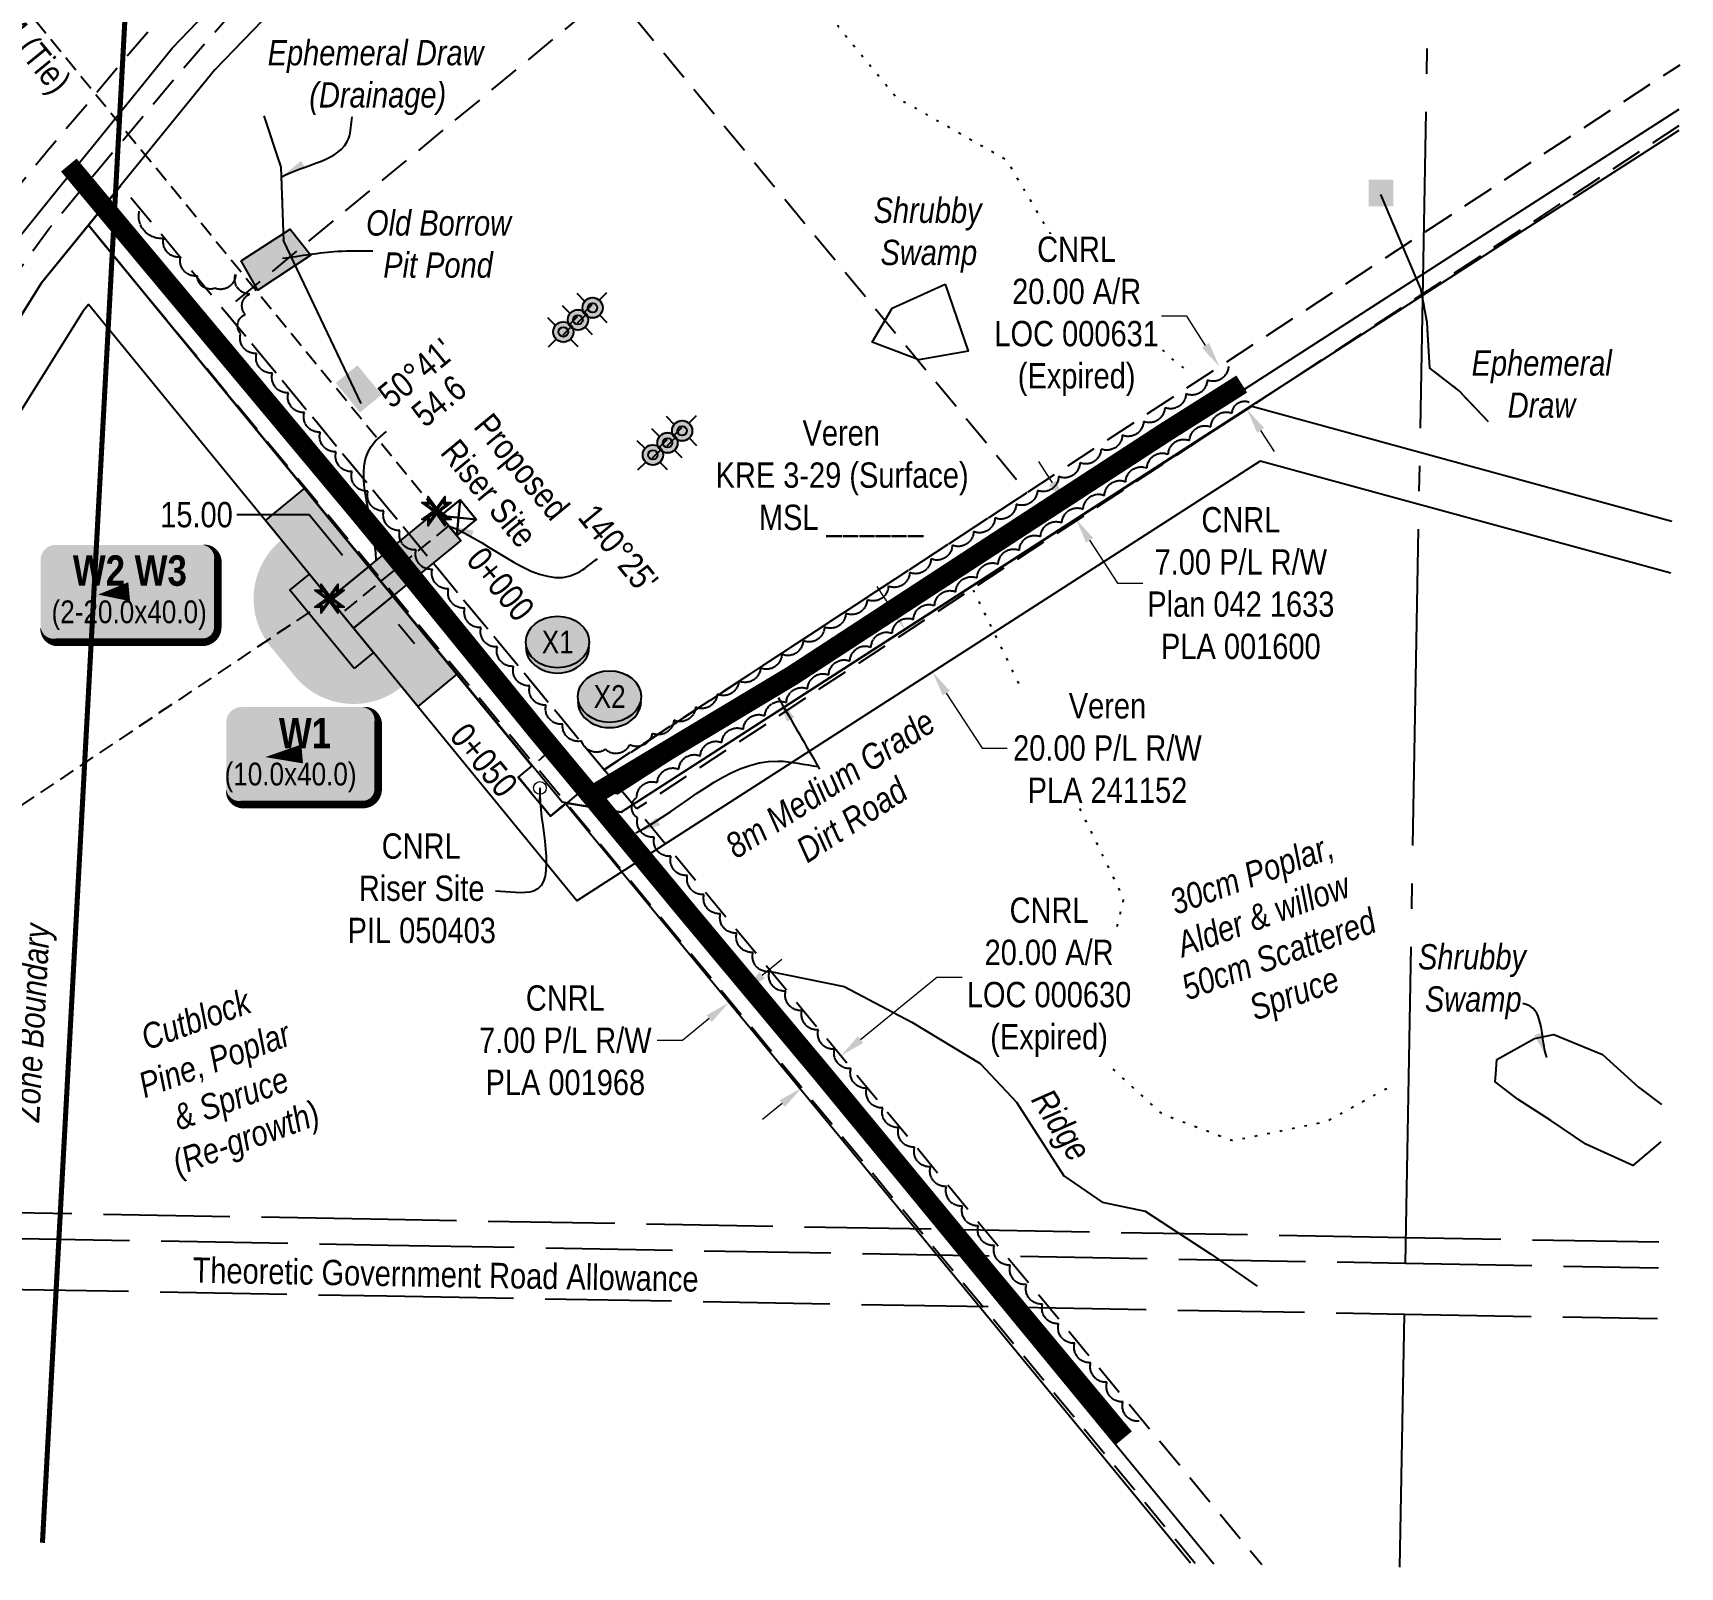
# Model space of a CAD drawing. Extents: x 416182 to 420130, y 6046427 to 6049314.
# Drawn here: x 417682 to 418333, y 6046427 to 6047033 of the extents above; entities that cross this region are included whole.
import ezdxf
from ezdxf.enums import TextEntityAlignment as Align

# ---------------------------------------------------------------- set-up
doc = ezdxf.new("R2010")
doc.units = 0
doc.header["$LTSCALE"] = 5
doc.header["$PDSIZE"] = 0.5
for name, pattern in [('0', [1, 1, 0]), ('DASHDOT2', [12.7, 6.35, -3.175, 0, -3.175]), ('foc-ACCESSROAD', [3.75, 2.5, -1.25]), ('foc-QUARTERLINE', [33, 25, -3, 2, -3]), ('foc-TIELINE', [1.875, 1.25, -0.625]), ('foc-TOPO', [1, 0.2, -0.8]), ('foc-TOPO-ephemeral', [6.25, 3.125, -0.625, 0.625, -0.625, 0.625, -0.625]), ('foc-UNSURVEYED', [12.5, 10, -2.5])]:
    doc.linetypes.add(name, pattern=pattern)
doc.layers.get('Defpoints').update_dxf_attribs({"color": 9})
for name, color, linetype, lineweight in [('AS-GENERAL', 48, 'Continuous', 18), ('C-RW-T', 13, 'Continuous', 9), ('C-WS-T', 13, 'Continuous', 9), ('F-AR-T', 190, 'Continuous', 9), ('F-RW-T', 190, 'Continuous', 9), ('F-WS-T', 190, 'Continuous', 9), ('M-DESIGN-RISER', 250, 'Continuous', 30), ('T-TEXT', 48, 'Continuous', 18), ('T-TIE-T', 201, 'Continuous', 18)]:
    doc.layers.add(name, color=color, linetype=linetype, lineweight=lineweight)
for name, color, linetype in [('AS-ROADS', 254, 'Continuous'), ('AS-UNDERLAY-H', 141, 'Continuous'), ('AS-WILDLIFE', 131, 'DASHDOT2'), ('C-RW', 13, 'Continuous'), ('C-WS', 13, 'foc-ACCESSROAD'), ('C-WS-S', 8, 'Continuous'), ('CG-NOTES', 7, 'Continuous'), ('F-AR', 190, 'foc-ACCESSROAD'), ('F-RW', 190, 'Continuous'), ('F-WS', 190, 'foc-ACCESSROAD'), ('L-BD', 7, 'Continuous'), ('L-MON', 1, 'Continuous'), ('L-QSEC', 8, 'foc-QUARTERLINE'), ('L-ROAD-T', 7, 'Continuous'), ('L-TIE', 7, 'foc-TIELINE'), ('L-USEC', 7, 'foc-UNSURVEYED'), ('P-BUFFER-H 30m', 51, 'Continuous'), ('P-CROSSINGS', 250, 'Continuous'), ('P-PROPOSED', 10, 'Continuous'), ('P-PROPOSED-H', 21, 'Continuous'), ('P-TEMP-BLOCKS', 250, 'Continuous'), ('P-TEMP-H', 41, 'Continuous'), ('P-TEMP_WORKSPACE', 46, 'Continuous'), ('P-TXT', 4, 'Continuous'), ('P-WORKAREA', 113, 'Continuous'), ('P-WORKAREA-H', 111, 'Continuous'), ('T-BUSH', 110, '0'), ('T-BUSH-T', 110, 'Continuous'), ('T-DRAW', 143, 'foc-TOPO-ephemeral'), ('T-SLOPE', 48, 'Continuous'), ('T-TIE', 201, 'foc-TIELINE'), ('T-VEGETATION CHANGE', 104, 'foc-TOPO'), ('T-WATER', 160, 'Continuous'), ('T-WATER-H', 133, 'Continuous'), ('T-WATER-T', 170, 'Continuous'), ('WETLAND', 143, 'Continuous'), ('WETLAND-T', 146, 'Continuous')]:
    doc.layers.add(name, color=color, linetype=linetype)
doc.styles.add('240', font='ARIALN.TTF', dxfattribs={"height": 30})
doc.styles.add('80', font='ARIALN.TTF', dxfattribs={"height": 10})
doc.styles.add('80CG', font='ARIALN.TTF', dxfattribs={"height": 10})
doc.styles.add('80L', font='ARIALN.TTF', dxfattribs={"height": 10})
doc.styles.add('80LS', font='ARIALNI.TTF', dxfattribs={"height": 10})
doc.styles.add('BOLD', font='ARIALNB.TTF')
doc.styles.add('Crossing', font='ARIALN.TTF', dxfattribs={"height": 10})
doc.styles.add('foc-LtypeFont', font='ARIALN.TTF', dxfattribs={"height": 7.35})
doc.linetypes.add('foc-TOPO-flowdirection-NOLINE', pattern='A,0,[">",foc-LtypeFont,S=0.3,R=0,X=0,Y=-0.945],-20,[">",foc-LtypeFont,S=0.3,R=0,X=0,Y=-0.945],0', length=20)
doc.dimstyles.new('Compass 5 000', dxfattribs={"dimscale": 5, "dimtxt": 9, "dimasz": 2, "dimexe": 0.2, "dimexo": 0.0625, "dimgap": 0.5, "dimtad": 0, "dimtih": 1, "dimtoh": 1, "dimzin": 0, "dimdsep": 46, "dimtxsty": '80CG', "dimcen": 0.1, "dimse1": 1, "dimse2": 1, "dimclrd": 256, "dimclrt": 256, "dimaunit": 1, "dimadec": 4, "dimazin": 0, "dimtfac": 0.06, "dimtofl": 0, "dimtmove": 0, "dimatfit": 1, "dimfxl": 0.2, "dimtolj": 1, "dimtzin": 0, "dimlwd": -1, "dimarcsym": 0})

# ---------------------------------------------------------------- blocks, each defined once
blk = doc.blocks.new('*D23')
at = {"layer": 'Defpoints', "color": 0, "transparency": 16777216}
for p in [(417969.47, 6046667.76), (417954.01, 6046655.12), (418001.27, 6046628.83)]:
    blk.add_point(p, dxfattribs=at)
at = {"layer": 'F-AR-T', "transparency": 16777216}
for p, q in [((418009.02, 6046635.16), (418039.15, 6046659.78)), ((418039.15, 6046659.78), (418049.15, 6046659.78)), ((417978.07, 6046609.87), (417970.32, 6046603.54))]:
    blk.add_line(p, q, dxfattribs=at)
for points in [[(418007.96, 6046636.45), (418010.07, 6046633.87), (418001.27, 6046628.83)], [(417977.01, 6046611.16), (417979.12, 6046608.58), (417985.81, 6046616.2)]]:
    blk.add_solid(points, dxfattribs=at)
at = {"layer": 'F-AR-T', "transparency": 16777216, "insert": (418083.44, 6046659.78), "char_height": 10, "attachment_point": 5, "style": '80CG'}
blk.add_mtext('\\A1;CNRL\\P20.00 A/R\\PLOC 000630\\P(Expired)', dxfattribs=at)
blk = doc.blocks.new('*D24')
at = {"layer": 'Defpoints', "color": 0, "transparency": 16777216}
for p in [(418150.68, 6046901.04), (418107.15, 6046872.89), (418118, 6046856.1)]:
    blk.add_point(p, dxfattribs=at)
at = {"layer": 'F-AR-T', "transparency": 16777216}
for p, q in [((418137.84, 6046920.9), (418127.84, 6046920.9)), ((418145.25, 6046909.44), (418137.84, 6046920.9)), ((418166.97, 6046875.85), (418172.4, 6046867.45))]:
    blk.add_line(p, q, dxfattribs=at)
for points in [[(418146.65, 6046910.34), (418143.85, 6046908.53), (418150.68, 6046901.04)], [(418168.37, 6046876.76), (418165.57, 6046874.95), (418161.54, 6046884.25)]]:
    blk.add_solid(points, dxfattribs=at)
at = {"layer": 'F-AR-T', "transparency": 16777216, "insert": (418094.33, 6046920.9), "char_height": 10, "attachment_point": 5, "style": '80CG', "bg_fill": 3, "box_fill_scale": 1.1, "bg_fill_color": 256, "bg_fill_true_color": 13158600, "bg_fill_transparency": 0}
blk.add_mtext('\\A1;CNRL\\P20.00 A/R\\PLOC 000631\\P(Expired)', dxfattribs=at)
blk = doc.blocks.new('*D28')
at = {"layer": 'Defpoints', "color": 0, "transparency": 16777216}
for p in [(418100.49, 6046853.34), (418104.29, 6046847.47), (418094.03, 6046840.84)]:
    blk.add_point(p, dxfattribs=at)
at = {"layer": 'F-RW-T', "transparency": 16777216}
for p, q in [((418084.81, 6046855.11), (418079.38, 6046863.51)), ((418099.46, 6046832.44), (418110.44, 6046815.46)), ((418110.44, 6046815.46), (418120.44, 6046815.46))]:
    blk.add_line(p, q, dxfattribs=at)
for points in [[(418086.21, 6046856.02), (418083.41, 6046854.21), (418090.24, 6046846.71)], [(418100.86, 6046833.35), (418098.06, 6046831.54), (418094.03, 6046840.84)]]:
    blk.add_solid(points, dxfattribs=at)
at = {"layer": 'F-RW-T', "transparency": 16777216, "insert": (418159.18, 6046815.46), "char_height": 10, "attachment_point": 5, "style": '80CG'}
blk.add_mtext('\\A1;CNRL\\P7.00 P/L R/W\\PPlan 042 1633\\PPLA 001600', dxfattribs=at)
blk = doc.blocks.new('*D29')
at = {"layer": 'Defpoints', "color": 0, "transparency": 16777216}
for p in [(417939.03, 6046682.88), (417933.61, 6046678.46), (417956.98, 6046649.82)]:
    blk.add_point(p, dxfattribs=at)
at = {"layer": 'F-RW-T', "transparency": 16777216}
for p, q in [((417970.15, 6046660.57), (417977.9, 6046666.89)), ((417949.23, 6046643.5), (417938.65, 6046634.86)), ((417938.65, 6046634.86), (417928.65, 6046634.86))]:
    blk.add_line(p, q, dxfattribs=at)
for points in [[(417969.1, 6046661.86), (417971.21, 6046659.28), (417962.41, 6046654.25)], [(417948.18, 6046644.79), (417950.29, 6046642.21), (417956.98, 6046649.82)]]:
    blk.add_solid(points, dxfattribs=at)
at = {"layer": 'F-RW-T', "transparency": 16777216, "insert": (417892.4, 6046634.86), "char_height": 10, "attachment_point": 5, "style": '80CG'}
blk.add_mtext('\\A1;CNRL\\P7.00 P/L R/W\\PPLA 001968', dxfattribs=at)
blk = doc.blocks.new('*D30')
at = {"layer": 'C-RW-T', "transparency": 16777216}
for p, q in [((418021.04, 6046805.72), (418015.61, 6046814.11)), ((418042.86, 6046772.04), (418056.96, 6046750.29)), ((418056.96, 6046750.29), (418066.96, 6046750.29))]:
    blk.add_line(p, q, dxfattribs=at)
for points in [[(418022.44, 6046806.63), (418019.64, 6046804.81), (418026.48, 6046797.33)], [(418044.26, 6046772.94), (418041.47, 6046771.13), (418037.43, 6046780.43)]]:
    blk.add_solid(points, dxfattribs=at)
at = {"layer": 'Defpoints', "color": 0, "transparency": 16777216}
for p in [(418014.68, 6046789.68), (418037.43, 6046780.43), (418025.63, 6046772.79)]:
    blk.add_point(p, dxfattribs=at)
at = {"layer": 'C-RW-T', "transparency": 16777216, "insert": (418106.5, 6046750.29), "char_height": 10, "attachment_point": 5, "style": '80CG', "bg_fill": 3, "box_fill_scale": 1.1, "bg_fill_color": 256, "bg_fill_true_color": 13158600, "bg_fill_transparency": 0}
blk.add_mtext('\\A1;Veren\\P20.00 P/L R/W\\PPLA 241152', dxfattribs=at)
blk = doc.blocks.new('WC2')
at = {"layer": 'L-MON'}
h = blk.add_hatch(color=255, dxfattribs=at)
h.dxf.hatch_style = 1
edge = h.paths.add_edge_path()
edge.add_arc((0, 0), 0.9, 0, 360)
at = {"layer": 'L-MON', "color": 14, "flags": 128}
for points in [[(-0.62, 0.5), (-1.23, 1.12)], [(0.52, 0.61), (1.13, 1.21)], [(-1.18, -1.18), (-0.56, -0.57)], [(1.16, -1.18), (0.56, -0.57)]]:
    blk.add_lwpolyline(points, dxfattribs=at)
at = {"layer": 'L-MON', "color": 14}
for radius in [0.8, 0.373]:
    blk.add_circle((0, 0), radius, dxfattribs=at)
blk = doc.blocks.new('M-RISER')
at = {"layer": 'M-DESIGN-RISER', "flags": 128}
blk.add_lwpolyline([(-5, 5), (-5, -5), (5, -5), (5, 5)], close=True, dxfattribs=at)
for points in [[(-5, 5), (5, -5)], [(-5, -5), (5, 5)]]:
    blk.add_lwpolyline(points, dxfattribs=at)
blk = doc.blocks.new('*U36')
at = {"true_color": 0xff8aff}
h = blk.add_hatch(color=211, dxfattribs=at)
edge = h.paths.add_edge_path()
edge.add_line((-24, -20), (24, -20))
edge.add_arc((24, -14), 6, 270, 360)
edge.add_line((30, -14), (30, 12.5))
edge.add_arc((24, 12.5), 6, 0, 90)
edge.add_line((24, 18.5), (-24, 18.5))
edge.add_arc((-24, 12.5), 6, 90, 180)
edge.add_line((-30, 12.5), (-30, -14))
edge.add_arc((-24, -14), 6, 180, 270)
at = {"color": 250, "flags": 128}
blk.add_lwpolyline([(-24, -20, 3, 3, 0), (24, -20, 3, 3, 0.414214), (30, -14, 3, 3, 0), (30, 12.5, 3, 0, 0.414214), (24, 18.5, 0, 0, 0), (-24, 18.5, 0, 0, 0.414214), (-30, 12.5, 0, 0, 0), (-30, -14, 0, 3, 0.414214)], format="xyseb", close=True, dxfattribs=at)
at = {"flags": 128}
blk.add_lwpolyline([(-14.59, -1.25, 0, 7.5, 0), (0, 0, 0, 0, 0)], format="xyseb", dxfattribs=at)
at = {"color": 250}
for tag, p, height, style in [('TEMP_AREA_W1_001', (-9.21, 2.24), 12, 'BOLD'), ('ENTER_TEXT_001', (-30.66, -12.47), 9, '80')]:
    blk.add_attdef(tag, p, '', height=height, dxfattribs=dict(at, style=style))
blk = doc.blocks.new('TEMP')
h = blk.add_hatch(color=255)
h.dxf.hatch_style = 1
h.paths.add_polyline_path([(0, 0.25), (-0.67, 1.15), (-0.67, 0.67), (-1.15, 0.67), (-0.25, 0), (-1.15, -0.67), (-0.67, -0.67), (-0.67, -1.15), (0, -0.25), (0.67, -1.15), (0.67, -0.67), (1.15, -0.67), (0.25, 0), (1.15, 0.67), (0.67, 0.67), (0.67, 1.15)])
h.paths.add_polyline_path([(0.57, 0.85), (0.57, 0.57), (0.85, 0.57), (0.08, 0), (0.85, -0.57), (0.57, -0.57), (0.57, -0.85), (0, -0.08), (-0.57, -0.85), (-0.57, -0.57), (-0.85, -0.57), (-0.08, 0), (-0.85, 0.57), (-0.57, 0.57), (-0.57, 0.85), (0, 0.08)], flags=16)
h = blk.add_hatch(color=1)
h.dxf.hatch_style = 1
h.paths.add_polyline_path([(0, 0.08), (-0.57, 0.85), (-0.57, 0.57), (-0.85, 0.57), (-0.08, 0), (-0.85, -0.57), (-0.57, -0.57), (-0.57, -0.85), (0, -0.08), (0.57, -0.85), (0.57, -0.57), (0.85, -0.57), (0.08, 0), (0.85, 0.57), (0.57, 0.57), (0.57, 0.85)])
at = {"color": 1}
for p, q in [((-0.08, 0), (0.08, 0)), ((0, 0.08), (0, -0.08))]:
    blk.add_line(p, q, dxfattribs=at)
at = {"color": 255, "flags": 128}
blk.add_lwpolyline([(-0.25, 0), (-1.15, 0.67), (-0.67, 0.67), (-0.67, 1.15), (0, 0.25), (0.67, 1.15), (0.67, 0.67), (1.15, 0.67), (0.25, 0), (1.15, -0.67), (0.67, -0.67), (0.67, -1.15), (0, -0.25), (-0.67, -1.15), (-0.67, -0.67), (-1.15, -0.67)], close=True, dxfattribs=at)
at = {"color": 1, "flags": 128}
blk.add_lwpolyline([(-0.08, 0), (-0.85, 0.57), (-0.57, 0.57), (-0.57, 0.85), (0, 0.08), (0.57, 0.85), (0.57, 0.57), (0.85, 0.57), (0.08, 0), (0.85, -0.57), (0.57, -0.57), (0.57, -0.85), (0, -0.08), (-0.57, -0.85), (-0.57, -0.57), (-0.85, -0.57)], close=True, dxfattribs=at)
blk = doc.blocks.new('xing2')
h = blk.add_hatch(color=50)
h.dxf.hatch_style = 1
edge = h.paths.add_edge_path()
edge.add_ellipse((0, 0), major_axis=(-12.5, 0), ratio=0.816297, start_angle=0, end_angle=360)
h = blk.add_hatch(color=250)
h.dxf.hatch_style = 1
edge = h.paths.add_edge_path()
edge.add_ellipse((0, -2.05), major_axis=(-12.5, 0), ratio=0.816297, start_angle=0, end_angle=180)
edge.add_line((12.5, -2.05), (12.5, 0))
edge.add_ellipse((0, 0), major_axis=(-12.5, 0), ratio=0.816297, start_angle=0, end_angle=180, ccw=False)
edge.add_line((-12.5, 0), (-12.5, -2.05))
at = {"color": 250}
blk.add_ellipse((0, 0), major_axis=(-12.5, 0), ratio=0.816297, dxfattribs=at)
blk.add_ellipse((0, -2.05), major_axis=(-12.5, 0), ratio=0.816297, start_param=0, end_param=3.141593, dxfattribs=at)
at = {"color": 250, "style": 'Crossing'}
blk.add_attdef('CROSSING', text='', height=9, dxfattribs=at).set_placement((0.09, 0.02), align=Align.MIDDLE_CENTER)
at = {"color": 250, "style": 'Crossing', "flags": 1}
for tag, p in [('OWNER', (0.09, -12.49)), ('DESCRIPTION', (0.09, -25.77)), ('LOCATION', (0.09, -39.3)), ('DWG_REF', (0.09, -52.84))]:
    blk.add_attdef(tag, text='', height=9, dxfattribs=at).set_placement(p, align=Align.MIDDLE_CENTER)
blk = doc.blocks.new('*U37')
h = blk.add_hatch(color=111)
edge = h.paths.add_edge_path()
edge.add_line((-29, -20), (29, -20))
edge.add_arc((29, -14), 6, 270, 360)
edge.add_line((35, -14), (35, 12.5))
edge.add_arc((29, 12.5), 6, 0, 90)
edge.add_line((29, 18.5), (-29, 18.5))
edge.add_arc((-29, 12.5), 6, 90, 180)
edge.add_line((-35, 12.5), (-35, -14))
edge.add_arc((-29, -14), 6, 180, 270)
at = {"color": 250, "flags": 128}
blk.add_lwpolyline([(-29, -20, 3, 3, 0), (29, -20, 3, 3, 0.414214), (35, -14, 3, 3, 0), (35, 12.5, 3, 0, 0.414214), (29, 18.5, 0, 0, 0), (-29, 18.5, 0, 0, 0.414214), (-35, 12.5, 0, 0, 0), (-35, -14, 0, 3, 0.414214)], format="xyseb", close=True, dxfattribs=at)
at = {"flags": 128}
blk.add_lwpolyline([(-12.3, -1.17, 0, 7.5, 0), (0, 0, 0, 0, 0)], format="xyseb", dxfattribs=at)
at = {"color": 250}
for tag, p, height, style in [('TEMP_AREA_W1_001', (-9.21, 2.24), 12, 'BOLD'), ('ENTER_TEXT_001', (-30.66, -12.47), 9, '80')]:
    blk.add_attdef(tag, p, '', height=height, dxfattribs=dict(at, style=style))

msp = doc.modelspace()

# ---------------------------------------------------------------- hatches: boundary and pattern name
at = {"layer": 'AS-UNDERLAY-H'}
h = msp.add_hatch(color=256, dxfattribs=at)
h.dxf.hatch_style = 1
h.paths.add_polyline_path([(418209.655, 6046974.92), (418219.413, 6046974.92), (418219.413, 6046964.401), (418209.655, 6046964.401)])
h = msp.add_hatch(color=256, dxfattribs=at)
h.dxf.hatch_style = 1
h.paths.add_polyline_path([(417801.777, 6046894.578), (417810.316, 6046901.561), (417819.833, 6046889.922), (417811.293, 6046882.94)])
at = {"layer": 'P-BUFFER-H 30m'}
h = msp.add_hatch(color=256, dxfattribs=at)
h.dxf.hatch_style = 1
h.paths.add_polyline_path([(417780.275, 6046832.546, 0.4142136), (417776.069, 6046790.348), (417785.568, 6046778.747, 0.4142136), (417827.766, 6046774.542)])
at = {"layer": 'P-PROPOSED-H'}
h = msp.add_hatch(color=256, dxfattribs=at)
h.dxf.hatch_style = 1
h.paths.add_polyline_path([(417851.08, 6046832.385), (417808.769, 6046797.744), (417799.271, 6046809.345), (417841.526, 6046843.941)])
at = {"layer": 'P-TEMP-H'}
h = msp.add_hatch(color=256, dxfattribs=at)
h.dxf.hatch_style = 1
h.paths.add_polyline_path([(417808.951, 6046781.744), (417783.622, 6046812.68), (417791.356, 6046819.012), (417816.685, 6046788.076)])
at = {"layer": 'P-WORKAREA-H'}
h = msp.add_hatch(color=256, dxfattribs=at)
h.dxf.hatch_style = 1
h.paths.add_polyline_path([(417773.943, 6046840.28), (417789.41, 6046852.945), (417814.739, 6046822.009), (417799.271, 6046809.345)])
h = msp.add_hatch(color=256, dxfattribs=at)
h.dxf.hatch_style = 1
h.paths.add_polyline_path([(417849.566, 6046779.472), (417834.098, 6046766.808), (417808.769, 6046797.744), (417824.237, 6046810.408)])
at = {"layer": 'T-WATER-H'}
h = msp.add_hatch(color=256, dxfattribs=at)
h.dxf.hatch_style = 1
h.paths.add_polyline_path([(417764.336, 6046942.837), (417783.703, 6046955.306), (417791.855, 6046945.008), (417770.996, 6046931.257)])

# ---------------------------------------------------------------- linework, layer by layer
at = {"layer": 'AS-ROADS', "const_width": 7.996, "flags": 128}
for points in [[(418113.076, 6046477.853), (418060.021, 6046541.622), (417996.947, 6046618.078), (417940.705, 6046685.456), (417902.552, 6046731.55), (417881.992, 6046756.275), (417819.234, 6046833.454), (417696.307, 6046980.668)], [(417903.082, 6046731.548), (417982.11, 6046779.015), (418083.655, 6046845.321), (418129.75, 6046875.317), (418159.549, 6046894.145)]]:
    msp.add_lwpolyline(points, dxfattribs=at)
at = {"layer": 'AS-WILDLIFE', "const_width": 2, "flags": 128}
msp.add_lwpolyline([(417718.761, 6047460.316), (417725.711, 6047172.087), (417685.897, 6046436.376)], dxfattribs=at)
at = {"layer": 'C-RW', "flags": 128}
for points in [[(417299.342, 6046509.756), (417349.194, 6046509.692), (417653.475, 6046883.005), (417685.583, 6046934.149), (417704.106, 6046956.944), (417879.182, 6046743.3), (417873.805, 6046738.858), (417886.51, 6046723.48), (417892.77, 6046728.651), (417914.477, 6046725.074), (418163.523, 6046885.356), (418329.406, 6046840.038)], [(418329.036, 6046819.416), (418166.85, 6046863.724), (417896.962, 6046690.028), (417704.135, 6046925.541), (417701.892, 6046922.785), (417669.765, 6046871.35), (417358.672, 6046489.679), (417298.98, 6046489.756)]]:
    msp.add_lwpolyline(points, dxfattribs=at)
at = {"layer": 'C-WS', "flags": 128}
msp.add_lwpolyline([(417907.728, 6046741.807), (418074.774, 6046851.3), (417910.796, 6047049.639), (417757.802, 6046923.151), (417907.728, 6046741.807)], close=True, dxfattribs=at)
at = {"layer": 'F-AR', "flags": 128}
msp.add_lwpolyline([(417298.472, 6046461.724), (417359.767, 6046537.209), (417383.912, 6046566.946), (417407.159, 6046595.574), (417438.014, 6046633.573), (417554.664, 6046777.23), (417581.586, 6046810.141, 0.0019395), (417581.634, 6046810.201), (417598.131, 6046830.656), (417614.236, 6046849.991, 0.0069577), (417614.411, 6046850.207), (417630.043, 6046870.073, 0.008785), (417630.255, 6046870.353), (417645.08, 6046890.62, 0.0131856), (417645.38, 6046891.053), (417659.964, 6046913.371, 0.0044492), (417660.06, 6046913.521), (417673.263, 6046934.532), (417688.55, 6046955.534), (417704.254, 6046974.595), (417720.923, 6046994.311, 0.0015867), (417720.964, 6046994.359), (417737.796, 6047014.526), (417754.92, 6047034.241), (417772.101, 6047053.738), (417789.814, 6047072.618), (417807.546, 6047090.044), (417786.379, 6047097.271), (417775.657, 6047086.734, 0.0101573), (417775.373, 6047086.444), (417757.415, 6047067.302, 0.0077825), (417757.206, 6047067.072), (417739.898, 6047047.432, 0.0018006), (417739.851, 6047047.377), (417722.639, 6047027.56, 0.0049121), (417722.511, 6047027.411), (417705.637, 6047007.193), (417688.947, 6046987.453, 0.0031796), (417688.866, 6046987.356), (417672.931, 6046968.015, 0.0149885), (417672.564, 6046967.541), (417656.9, 6046946.021, 0.0170478), (417656.518, 6046945.457), (417643.181, 6046924.232), (417628.79, 6046902.209), (417614.224, 6046882.297), (417598.787, 6046862.678), (417582.72, 6046843.389, 0.003957), (417582.62, 6046843.267), (417566.098, 6046822.781), (417543.064, 6046794.669), (417438.602, 6046666.022), (417407.747, 6046628.025), (417358.518, 6046567.398), (417334.373, 6046537.661), (417299.06, 6046494.173)], format="xyb", dxfattribs=at)
for points in [[(418332.206, 6046996.116), (417920.56, 6046726.3), (417907.741, 6046741.8), (418332.64, 6047020.302)], [(418141.154, 6046428.23), (417893.836, 6046727.246), (417704.02, 6046956.84), (417716.876, 6046972.664), (417909.243, 6046739.983), (418167.487, 6046427.759)]]:
    msp.add_lwpolyline(points, dxfattribs=at)
at = {"layer": 'F-RW', "flags": 128}
for points in [[(418123.436, 6047453.055), (418042.991, 6047354.513), (417854.232, 6047122.175), (417844.013, 6047111.646), (417753.965, 6047018.311), (417685.583, 6046934.149), (417653.506, 6046882.677), (417431.286, 6046609.461), (417400.434, 6046571.62), (417376.413, 6046541.882), (417298.179, 6046445.535)], [(417298.708, 6046474.727), (417353.568, 6046542.288), (417377.713, 6046572.025), (417400.96, 6046600.653), (417431.815, 6046638.652), (417635.657, 6046889.688), (417667.694, 6046941.178), (417692.389, 6046971.65), (417705.25, 6046987.52), (417737.137, 6047026.868), (417800.196, 6047092.556), (417807.853, 6047100.532), (417821.62, 6047114.951), (417830.163, 6047123.724), (417837.263, 6047131.015), (418020.068, 6047354.924), (418100.517, 6047453.466)], [(418332.175, 6046994.373), (418263.567, 6046950.14), (417914.477, 6046725.074), (417891.196, 6046728.91), (417704.105, 6046956.945), (417708.608, 6046962.487), (417894.934, 6046735.386), (417912.953, 6046732.416), (418261.516, 6046957.143), (418332.326, 6047002.795)], [(418139.297, 6046428.263), (417895.029, 6046725.333), (417892.229, 6046728.74), (417902.706, 6046727.014), (418148.491, 6046428.099)]]:
    msp.add_lwpolyline(points, dxfattribs=at)
at = {"layer": 'F-WS', "flags": 128}
msp.add_lwpolyline([(417892.021, 6046727.883), (417886.59, 6046723.399), (417873.858, 6046738.822), (417879.322, 6046743.332), (417883.175, 6046746.513), (417884.718, 6046747.786), (417885.426, 6046748.37), (417896.199, 6046735.318), (417898.157, 6046732.947), (417895.868, 6046731.058), (417893.061, 6046728.742), (417892.021, 6046727.883)], close=True, dxfattribs=at)
at = {"layer": 'L-QSEC'}
for p, q in [((418224.175, 6046546.825), (418237.883, 6047311.023)), ((418222.023, 6046426.783), (418223.815, 6046526.721))]:
    msp.add_line(p, q, dxfattribs=at)
at = {"layer": 'L-TIE'}
msp.add_line((417799.271, 6046809.345), (417399.888, 6046541.463), dxfattribs=at)
at = {"layer": 'L-USEC'}
for p, q in [((417822.444, 6046564.069), (417430.59, 6046571.08)), ((418224.356, 6046556.877), (417822.444, 6046564.069)), ((417420.356, 6046561.208), (417822.262, 6046554.017)), ((418324.295, 6046555.089), (418224.356, 6046556.877)), ((417822.262, 6046554.017), (418224.174, 6046546.825)), ((418224.174, 6046546.825), (418324.115, 6046545.037)), ((417419.992, 6046541.104), (417821.902, 6046533.912)), ((417821.902, 6046533.912), (418223.815, 6046526.721)), ((418223.815, 6046526.721), (418323.754, 6046524.932))]:
    msp.add_line(p, q, dxfattribs=at)
at = {"layer": 'P-PROPOSED'}
msp.add_lwpolyline([(417799.271, 6046809.345), (417841.526, 6046843.941), (417851.08, 6046832.385), (417808.769, 6046797.744)], close=True, dxfattribs=at)
at = {"layer": 'P-TEMP_WORKSPACE', "flags": 128}
msp.add_lwpolyline([(417808.951, 6046781.744), (417783.622, 6046812.68), (417791.356, 6046819.012), (417816.685, 6046788.076)], close=True, dxfattribs=at)
at = {"layer": 'P-TXT'}
msp.add_line((417826.493, 6046799.337), (417832.826, 6046791.603), dxfattribs=at)
msp.add_lwpolyline([(417804.331, 6046826.405), (417791.171, 6046842.478), (417762.668, 6046842.478)], dxfattribs=at)
for points in [[(417805.62, 6046827.461), (417803.042, 6046825.35), (417810.663, 6046818.672)], [(417827.782, 6046800.392), (417825.204, 6046798.281), (417820.161, 6046807.071)]]:
    msp.add_solid(points, dxfattribs=at)
at = {"layer": 'P-WORKAREA'}
for points in [[(417773.943, 6046840.28), (417789.41, 6046852.945), (417814.739, 6046822.009), (417799.271, 6046809.345)], [(417849.566, 6046779.472), (417834.098, 6046766.808), (417808.769, 6046797.744), (417824.237, 6046810.408)]]:
    msp.add_lwpolyline(points, close=True, dxfattribs=at)
at = {"layer": 'T-BUSH', "flags": 128}
for points in [[(418154.277, 6046901.142, -0.5205671), (418145.896, 6046895.696, -0.5205671), (418137.514, 6046890.25, -0.5205671), (418129.133, 6046884.804, -0.5205671), (418120.751, 6046879.358, -0.5205671), (418112.37, 6046873.912, -0.5205671), (418103.989, 6046868.466, -0.5205671), (418095.607, 6046863.02, -0.5205671), (418087.226, 6046857.573, -0.5205671), (418078.844, 6046852.127, -0.5205671), (418070.463, 6046846.681, -0.5205671), (418062.081, 6046841.235, -0.5205671), (418053.663, 6046835.846, -0.5205671), (418045.244, 6046830.458, -0.5205671), (418036.826, 6046825.069, -0.5205671), (418028.407, 6046819.681, -0.5205671), (418019.988, 6046814.292, -0.5205671), (418011.57, 6046808.904, -0.5205671), (418003.151, 6046803.515, -0.5205671), (417994.733, 6046798.127, -0.5205671), (417986.314, 6046792.738, -0.5205671), (417977.895, 6046787.35, -0.5205671), (417969.477, 6046781.961, -0.5205671), (417960.923, 6046776.791, -0.5205671), (417952.363, 6046771.63, -0.5205671), (417943.803, 6046766.468, -0.5205671), (417935.243, 6046761.307, -0.5205671), (417926.683, 6046756.146, -0.5205671), (417917.803, 6046751.673, -0.5205671), (417908.224, 6046749.837, -0.5205671), (417898.834, 6046753.148, -0.5205671), (417891.367, 6046759.793, -0.5205671), (417884.791, 6046767.302, -0.5205671), (417878.376, 6046774.968, -0.5205671), (417871.961, 6046782.633, -0.5205671), (417865.546, 6046790.298, -0.5205671), (417859.131, 6046797.964, -0.5205671), (417852.716, 6046805.629, -0.5205671), (417846.301, 6046813.294, -0.5205671), (417839.886, 6046820.96, -0.5205671), (417833.471, 6046828.625, -0.5205671), (417827.056, 6046836.29, -0.5205671), (417820.741, 6046844.038, -0.5205671), (417814.458, 6046851.812, -0.5205671), (417808.175, 6046859.585, -0.5205671), (417801.892, 6046867.359, -0.5205671), (417795.609, 6046875.133, -0.5205671), (417789.326, 6046882.907, -0.5205671), (417783.043, 6046890.681, -0.5205671), (417776.76, 6046898.455, -0.5205671), (417770.477, 6046906.228, -0.5205671), (417764.194, 6046914.002, -0.5205671), (417766, 6046921.665, -0.5205671), (417767.825, 6046929.715, -0.5205671), (417762.172, 6046937.43, -0.5205671), (417753.974, 6046931.968, -0.5205671), (417747.077, 6046936.848, -0.5205671), (417740.413, 6046944.298, -0.5205671), (417733.749, 6046951.747, -0.5205671), (417724.153, 6046962.475, -0.5205671)], [(418119.003, 6046484.392, -0.5205671), (418112.644, 6046492.104, -0.5205671), (418106.285, 6046499.815, -0.5205671), (418099.926, 6046507.527, -0.5205671), (418093.567, 6046515.239, -0.5205671), (418087.208, 6046522.951, -0.5205671), (418080.849, 6046530.663, -0.5205671), (418074.49, 6046538.374, -0.5205671), (418068.131, 6046546.086, -0.5205671), (418061.827, 6046553.843, -0.5205671), (418055.533, 6046561.608, -0.5205671), (418049.238, 6046569.373, -0.5205671), (418042.944, 6046577.138, -0.5205671), (418036.65, 6046584.902, -0.5205671), (418030.356, 6046592.667, -0.5205671), (418024.062, 6046600.432, -0.5205671), (418017.768, 6046608.197, -0.5205671), (418011.473, 6046615.962, -0.5205671), (418005.179, 6046623.726, -0.5205671), (417998.766, 6046631.393, -0.5205671), (417992.324, 6046639.035, -0.5205671), (417985.882, 6046646.678, -0.5205671), (417979.44, 6046654.321, -0.5205671), (417972.999, 6046661.964, -0.5205671), (417966.557, 6046669.606, -0.5205671), (417960.115, 6046677.249, -0.5205671), (417953.673, 6046684.892, -0.5205671), (417947.203, 6046692.511, -0.5205671), (417940.643, 6046700.052, -0.5205671), (417934.084, 6046707.594, -0.5205671), (417927.524, 6046715.136, -0.5205671), (417920.964, 6046722.678, -0.5205671), (417920.616, 6046730.927, -0.5205671), (417928.726, 6046736.713, -0.5205671), (417937.22, 6046741.982, -0.5205671), (417945.714, 6046747.25, -0.5205671), (417954.208, 6046752.519, -0.5205671), (417962.703, 6046757.787, -0.5205671), (417971.197, 6046763.056, -0.5205671), (417979.691, 6046768.325, -0.5205671), (417988.067, 6046773.779, -0.5205671), (417996.431, 6046779.252, -0.5205671), (418004.795, 6046784.725, -0.5205671), (418013.159, 6046790.198, -0.5205671), (418021.522, 6046795.671, -0.5205671), (418029.886, 6046801.144, -0.5205671), (418038.25, 6046806.617, -0.5205671), (418046.614, 6046812.09, -0.5205671), (418054.978, 6046817.563, -0.5205671), (418063.342, 6046823.036, -0.5205671), (418071.709, 6046828.505, -0.5205671), (418080.111, 6046833.918, -0.5205671), (418088.514, 6046839.332, -0.5205671), (418096.916, 6046844.746, -0.5205671), (418105.319, 6046850.159, -0.5205671), (418113.721, 6046855.573, -0.5205671), (418122.124, 6046860.986, -0.5205671), (418130.526, 6046866.4, -0.5205671), (418138.929, 6046871.814, -0.5205671), (418147.331, 6046877.227, -0.5205671), (418155.733, 6046882.641, -0.5205671), (418162.506, 6046887.004, -0.5205671)]]:
    msp.add_lwpolyline(points, format="xyb", dxfattribs=at)
at = {"layer": 'T-DRAW', "linetype": 'foc-TOPO-flowdirection-NOLINE', "flags": 128}
for points in [[(417773.302, 6047000.112), (417780.083, 6046979.829), (417780.533, 6046965.164), (417781.034, 6046950.635), (417811.587, 6046886.414)], [(418256.949, 6046879.213), (418245.362, 6046891.51), (418233.866, 6046900.416), (418232.75, 6046918.501), (418230.326, 6046931.755), (418214.496, 6046969.01)]]:
    msp.add_lwpolyline(points, dxfattribs=at)
at = {"layer": 'T-DRAW', "flags": 128}
for points in [[(417773.302, 6047000.112), (417780.083, 6046979.829), (417780.533, 6046965.164), (417781.034, 6046950.635)], [(418256.949, 6046879.213), (418245.362, 6046891.51), (418233.866, 6046900.416), (418232.75, 6046918.501), (418230.326, 6046931.755)]]:
    msp.add_lwpolyline(points, dxfattribs=at)
at = {"layer": 'T-SLOPE', "flags": 128}
msp.add_lwpolyline([(417972.759, 6046662.144), (418002.579, 6046656.089), (418029.229, 6046642.007), (418056.238, 6046625.677), (418070.603, 6046610.406), (418089.247, 6046581.368), (418104.368, 6046570.941), (418121.406, 6046567.36), (418147.147, 6046550.491), (418165.576, 6046537.743)], dxfattribs=at)
at = {"layer": 'T-TIE'}
for p, q in [((417845.036, 6046839.71), (417847.569, 6046836.616)), ((417802.754, 6046805.091), (417805.287, 6046801.997))]:
    msp.add_line(p, q, dxfattribs=at)
at = {"layer": 'T-TIE', "flags": 128}
msp.add_lwpolyline([(417846.303, 6046838.163), (417804.02, 6046803.544)], dxfattribs=at)
at = {"layer": 'T-VEGETATION CHANGE', "flags": 128}
for points in [[(418036.93, 6047115.835), (418034.396, 6047111.759), (418019.158, 6047110.196), (418010.954, 6047103.165), (418000.405, 6047073.867), (418000.014, 6047035.584), (418023.066, 6047007.457), (418066.434, 6046982.847), (418082.452, 6046955.892), (418095.736, 6046935.97), (418114.1, 6046921.516), (418132.072, 6046903.937), (418138.714, 6046898.859)], [(418053.469, 6046812.764), (418077.677, 6046763.011)], [(418091.107, 6046735.434), (418112.849, 6046690.898), (418109.381, 6046676.289)], [(418108.647, 6046623.458), (418127.85, 6046605.904), (418155.977, 6046595.28), (418192.855, 6046602.78), (418219.107, 6046617.154)]]:
    msp.add_lwpolyline(points, dxfattribs=at)
at = {"layer": 'T-WATER', "flags": 128}
msp.add_lwpolyline([(417764.336, 6046942.837), (417783.703, 6046955.306), (417791.855, 6046945.008), (417770.996, 6046931.257), (417764.336, 6046942.837)], close=True, dxfattribs=at)
at = {"layer": 'WETLAND'}
msp.add_lwpolyline([(418042.41, 6046933.641), (418051.538, 6046907.146), (418032.072, 6046903.721), (418013.602, 6046910.701), (418021.527, 6046924.064), (418042.41, 6046933.641)], close=True, dxfattribs=at)
msp.add_lwpolyline([(418325.008, 6046594.821), (418314.036, 6046585.49), (418295.435, 6046593.795), (418281.582, 6046603.154), (418268.689, 6046611.519), (418259.684, 6046618.513), (418259.901, 6046621.533), (418260.31, 6046627.242), (418275.192, 6046635.605), (418282.822, 6046637.198), (418302.067, 6046629.285), (418316.182, 6046616.343), (418325.271, 6046609.507)], dxfattribs=at)

# ---------------------------------------------------------------- block references
at = {"layer": 'C-WS-S', "color": 62, "xscale": 4.999999999999992, "yscale": 4.999999999999992, "zscale": 4.999999999999992}
for p in [(417903.166, 6046924.274), (417897.389, 6046919.497), (417891.611, 6046914.72), (417932.752, 6046870.919), (417938.53, 6046875.695), (417926.974, 6046866.142)]:
    msp.add_blockref('WC2', p, dxfattribs=at)
at = {"layer": 'L-MON', "color": 62, "xscale": 4.997744999999993, "yscale": 4.997744999999993, "zscale": 4.997744999999993}
msp.add_blockref('TEMP', (417799.271, 6046809.345), dxfattribs=at)
at = {"layer": 'P-CROSSINGS', "color": 62, "xscale": 0.999549, "yscale": 0.999549, "zscale": 0.999549}
for p, values in [((417889.314, 6046792.231), {'CROSSING': 'X1'}), ((417909.817, 6046770.684), {'CROSSING': 'X2'})]:
    msp.add_blockref('xing2', p, dxfattribs=at).add_auto_attribs(values)
at = {"layer": 'P-TEMP-BLOCKS'}
ref = msp.add_blockref('*U37', (417720.145, 6046812.123), dxfattribs=dict(at, xscale=0.999549, yscale=0.999549, zscale=0.999549))
ref.add_attrib('TEMP_AREA_W1_001', 'W2 W3', (417697.894, 6046814.468), dxfattribs={"layer": '0', "color": 250, "height": 11.9946, "style": 'BOLD'})
ref.add_attrib('ENTER_TEXT_001', '(2-20.0x40.0)', (417689.5, 6046799.658), dxfattribs={"layer": '0', "color": 250, "height": 8.99594, "style": '80'})
at = {"layer": 'P-TEMP-BLOCKS', "xscale": 0.9995523499329665, "yscale": 0.9995523499329665, "zscale": 0.9995523499329665}
msp.add_blockref('*U36', (417788.472, 6046748.023), dxfattribs=at).add_auto_attribs({'TEMP_AREA_W1_001': 'W1', 'ENTER_TEXT_001': '(10.0x40.0)'})

# ---------------------------------------------------------------- texts
at = {"layer": 'AS-WILDLIFE', "insert": (417674.898, 6046642.19), "char_height": 10, "attachment_point": 5, "rotation": 86.902386, "style": '240'}
msp.add_mtext_dynamic_manual_height_columns('{\\fArial Narrow|b0|i1|c0|p34;Key Wildlife and Biodiversity Zone Boundary}', width=144.69754, gutter_width=45, heights=[0], dxfattribs=at)
at = {"layer": 'C-WS-T', "insert": (417951.254, 6046879.848), "char_height": 10, "attachment_point": 1, "style": '80L'}
msp.add_mtext_dynamic_manual_height_columns('\\pi34.825;Veren\\P\\pi0.47292;KRE 3-29 (Surface)\\P\\pi17.591;MSL ______', width=99.35648, gutter_width=50, heights=[0], dxfattribs=at)
at = {"layer": 'F-WS-T', "insert": (417805.91, 6046716.618), "char_height": 9.99549, "attachment_point": 1, "style": '80L'}
msp.add_mtext_dynamic_manual_height_columns('\\pi13.976;CNRL\\P\\pi4.942;Riser Site\\P\\pi0.48975;PIL 050403', width=58.13652, gutter_width=49.977, heights=[0], dxfattribs=at)
at = {"layer": 'L-BD', "style": '80L'}
msp.add_text('674.4 (Tie)', height=9.99549, rotation=309.271683, dxfattribs=at).set_placement((417675.613, 6047031.85), align=Align.MIDDLE)
at = {"layer": 'L-ROAD-T', "style": '80L'}
msp.add_text('Theoretic Government Road Allowance', height=9.99549, rotation=358.974866, dxfattribs=at).set_placement((417845.125, 6046542.358), align=Align.MIDDLE_CENTER)
at = {"layer": 'P-TXT', "insert": (417746.737, 6046842.478), "char_height": 9.9955, "attachment_point": 5, "style": '80CG'}
msp.add_mtext('\\A1;15.00', dxfattribs=at)
at = {"layer": 'T-BUSH-T', "insert": (417718.824, 6046619.899), "char_height": 9.99544, "attachment_point": 1, "rotation": 20, "style": '80L'}
msp.add_mtext_dynamic_manual_height_columns('\\pi4.2682;{\\fArial Narrow|b0|i1|c0|p34;Pine, Poplar \\P\\pi12.723;& Spruce\\P\\pi6.2796;(Re-growth)}', width=71.35908, gutter_width=49.977, heights=[0], dxfattribs=at)
at = {"layer": 'T-SLOPE', "insert": (418084.485, 6046616.741), "char_height": 9.99544, "attachment_point": 1, "rotation": 302.702704, "style": '80L'}
msp.add_mtext_dynamic_manual_height_columns('{\\fArial Narrow|b0|i1|c0|p34;Ridge}', width=6.94792, gutter_width=49.977, heights=[0], dxfattribs=at)
at = {"layer": 'T-TEXT', "insert": (417723.792, 6046640.25), "char_height": 9.99544, "attachment_point": 1, "rotation": 20, "style": '80L'}
msp.add_mtext_dynamic_manual_height_columns('{\\fArial Narrow|b0|i1|c0|p34;Cutblock}', width=52.07909, gutter_width=49.977, heights=[0], dxfattribs=at)
at = {"layer": 'T-TIE-T', "style": '80L'}
msp.add_text('0+050', height=9.9955, rotation=309.308931, dxfattribs=at).set_placement((417860.286, 6046745.59), align=Align.MIDDLE_CENTER)
at = {"layer": 'T-WATER-T', "char_height": 9.99544, "attachment_point": 1, "style": '80L'}
for s, width, insert in [('\\pi0.32611;{\\fArial Narrow|b0|i1|c0|p34;Ephemeral Draw\\P\\pi16.768;(Drainage)}', 85.98847, (417774.514, 6047030.051)), ('\\pi6.0747;{\\fArial Narrow|b0|i1|c0|p34;Old Borrow \\P\\pi12.849;Pit Pond}', 68.99256, (417807.639, 6046962.798)), ('\\pi0.094835;{\\fArial Narrow|b0|i1|c0|p34;Ephemeral \\P\\pi14.355;Draw}', 55.49186, (418250.224, 6046907.463))]:
    msp.add_mtext_dynamic_manual_height_columns(s, width=width, gutter_width=49.977, heights=[0], dxfattribs=dict(at, insert=insert))
at = {"layer": 'WETLAND-T', "char_height": 9.99544, "attachment_point": 1, "style": '80LS'}
for insert in [(417998.388, 6046967.806), (418213.39, 6046672.878)]:
    msp.add_mtext_dynamic_manual_height_columns('\\pi15.774;Shrubby \\P\\pi18.481;Swamp', width=74.0792, gutter_width=49.977, heights=[0], dxfattribs=dict(at, insert=insert))

# ---------------------------------------------------------------- leaders
at = {"layer": 'F-WS-T', "color": 62, "path_type": 1}
msp.add_leader([(417882.384, 6046734.567), (417879.799, 6046693.792), (417864.823, 6046693.792)], dimstyle='Compass 5 000', override={"dimasz": 1, "dimldrblk": 'DotBlank'}, dxfattribs=at)
at = {"layer": 'L-BD', "color": 62, "path_type": 1}
msp.add_leader([(417817.674, 6046824.411), (417817.45, 6046871.651), (417821.716, 6046875.347)], dimstyle='Compass 5 000', override={"dimgap": 0.5, "dimtad": 0}, dxfattribs=at)
at = {"layer": 'T-WATER-T', "path_type": 1}
for points in [[(417780.205, 6046975.856), (417806.863, 6046991.291), (417808.19, 6046999.69)], [(417780.644, 6046943.836), (417802.543, 6046946.589), (417816.315, 6046946.727)]]:
    msp.add_leader(points, dimstyle='Compass 5 000', override={"dimgap": 0.5, "dimtad": 0}, dxfattribs=at)
at = {"layer": 'WETLAND-T', "path_type": 1}
msp.add_leader([(418280.057, 6046628.102), (418272.309, 6046648.869), (418270.496, 6046649.364)], dimstyle='Compass 5 000', override={"dimgap": 0.5, "dimtad": 0}, dxfattribs=at)

# ---------------------------------------------------------------- next in the draw order: texts
at = {"layer": 'AS-GENERAL', "insert": (417954.045, 6046714.444), "char_height": 9.99544, "attachment_point": 1, "rotation": 32.93688, "style": '80L', "bg_fill": 2}
msp.add_mtext_dynamic_manual_height_columns('\\pi0.47611;{\\fArial Narrow|b0|i1|c0|p34;8m Medium Grade \\P\\pi23.14;Dirt Road}', width=94.64073, gutter_width=49.977, heights=[0], dxfattribs=at)
at = {"layer": 'CG-NOTES', "insert": (417862.858, 6046884.288), "char_height": 9.99552, "attachment_point": 1, "rotation": 309.582351, "style": '80L', "bg_fill": 2}
msp.add_mtext_dynamic_manual_height_columns('\\pi0.96703;Proposed \\P\\pi0.48975;Riser Site', width=49.23211, gutter_width=49.978, heights=[0], dxfattribs=at)

# ---------------------------------------------------------------- next in the draw order: dimensions: what is measured, and where the dimension line sits
at = {"layer": 'F-AR-T', "color": 62}
dim = msp.add_linear_dim(base=(418150.683, 6046901.038), p1=(418118.003, 6046856.103), p2=(418107.149, 6046872.891), angle=122.884193, text='CNRL\\P20.00 A/R\\PLOC 000631\\P(Expired)', dimstyle='Compass 5 000', override={"dimtfill": 1}, dxfattribs=at)
dim.commit()
dim.dimension.update_dxf_attribs({"geometry": '*D24', "text_midpoint": (418094.327, 6046920.903), "dimtype": 161})

# ---------------------------------------------------------------- next in the draw order: linework, layer by layer
at = {"layer": 'L-TIE'}
msp.add_line((417841.526, 6046843.941), (417414.822, 6047365.798), dxfattribs=at)

# ---------------------------------------------------------------- next in the draw order: block references
at = {"xscale": 1.000431185841097, "yscale": 1.000431185841097, "zscale": 1.000431185841097, "rotation": 129.5823507603977}
msp.add_blockref('M-RISER', (417850.158, 6046841.35), dxfattribs=at)
at = {"layer": 'L-MON', "color": 62, "xscale": 4.997744999999993, "yscale": 4.997744999999993, "zscale": 4.997744999999993}
msp.add_blockref('TEMP', (417841.526, 6046843.941), dxfattribs=at)

# ---------------------------------------------------------------- next in the draw order: texts
at = {"layer": 'L-BD', "style": '80L'}
for s, rotation, p in [("50%%D41'", 39.3089, (417833.434, 6046898.521)), ('54.6', 39.3089, (417842.458, 6046887.501)), ("140%%D25'", 309.308962, (417913.343, 6046829.16))]:
    msp.add_text(s, height=9.9955, rotation=rotation, dxfattribs=at).set_placement(p, align=Align.MIDDLE)
at = {"layer": 'T-TIE-T', "style": '80L'}
msp.add_text('0+000', height=9.9955, rotation=309.308931, dxfattribs=at).set_placement((417866.875, 6046815.128), align=Align.MIDDLE_CENTER)

# ---------------------------------------------------------------- next in the draw order: dimensions: what is measured, and where the dimension line sits
at = {"layer": 'C-RW-T', "color": 62}
dim = msp.add_linear_dim(base=(418037.427, 6046780.43), p1=(418014.682, 6046789.685), p2=(418025.629, 6046772.786), angle=302.93688, text='Veren\\P20.00 P/L R/W\\PPLA 241152', dimstyle='Compass 5 000', override={"dimtfill": 1}, dxfattribs=at)
dim.commit()
dim.dimension.update_dxf_attribs({"geometry": '*D30', "text_midpoint": (418106.496, 6046750.285), "dimtype": 161})
at = {"layer": 'F-RW-T', "color": 62}
dim = msp.add_linear_dim(base=(417956.982, 6046649.823), p1=(417939.034, 6046682.885), p2=(417933.612, 6046678.459), angle=219.219223, text='CNRL\\P7.00 P/L R/W\\PPLA 001968', dimstyle='Compass 5 000', dxfattribs=at)
dim.commit()
dim.dimension.update_dxf_attribs({"geometry": '*D29', "text_midpoint": (417892.402, 6046634.865), "dimtype": 161})

# ---------------------------------------------------------------- next in the draw order: leaders
at = {"layer": 'AS-GENERAL', "path_type": 1}
msp.add_leader([(417976.434, 6046770.346), (417992.797, 6046742.046)], dimstyle='Compass 5 000', override={"dimgap": 0.5, "dimtad": 0}, dxfattribs=at)
msp.add_leader([(417920.196, 6046716.82), (417976.433, 6046745.192), (417992.196, 6046743.086)], dimstyle='Compass 5 000', dxfattribs=at)
at = {"layer": 'L-BD', "path_type": 1}
msp.add_leader([(417846.303, 6046838.163), (417897.225, 6046819.527), (417905.041, 6046825.086)], dimstyle='Compass 5 000', override={"dimgap": 0.5, "dimtad": 0}, dxfattribs=at)

# ---------------------------------------------------------------- next in the draw order: texts
at = {"layer": 'T-BUSH-T', "insert": (418117.368, 6046689.106), "char_height": 9.99544, "attachment_point": 1, "rotation": 20, "style": '80L'}
msp.add_mtext_dynamic_manual_height_columns('\\pi13.488;{\\fArial Narrow|b0|i1|c0|p34;30cm Poplar, \\P\\pi10.386;Alder & willow\\P\\pi6.3463;50cm Scattered \\P\\pi28.737;Spruce}', width=92.65619, gutter_width=49.977, heights=[0], dxfattribs=at)

# ---------------------------------------------------------------- next in the draw order: dimensions: what is measured, and where the dimension line sits
at = {"layer": 'F-AR-T', "color": 62}
dim = msp.add_linear_dim(base=(418001.273, 6046628.833), p1=(417954.007, 6046655.122), p2=(417969.469, 6046667.756), angle=39.25198, text='CNRL\\P20.00 A/R\\PLOC 000630\\P(Expired)', dimstyle='Compass 5 000', dxfattribs=at)
dim.commit()
dim.dimension.update_dxf_attribs({"geometry": '*D23', "text_midpoint": (418083.437, 6046659.779), "dimtype": 161})
at = {"layer": 'F-RW-T', "color": 62}
dim = msp.add_linear_dim(base=(418094.034, 6046840.839), p1=(418100.492, 6046853.345), p2=(418104.291, 6046847.47), angle=302.883952, text='CNRL\\P7.00 P/L R/W\\PPlan 042 1633\\PPLA 001600', dimstyle='Compass 5 000', dxfattribs=at)
dim.commit()
dim.dimension.update_dxf_attribs({"geometry": '*D28', "text_midpoint": (418159.178, 6046815.459), "dimtype": 161})

doc.saveas('drawing.dxf')
